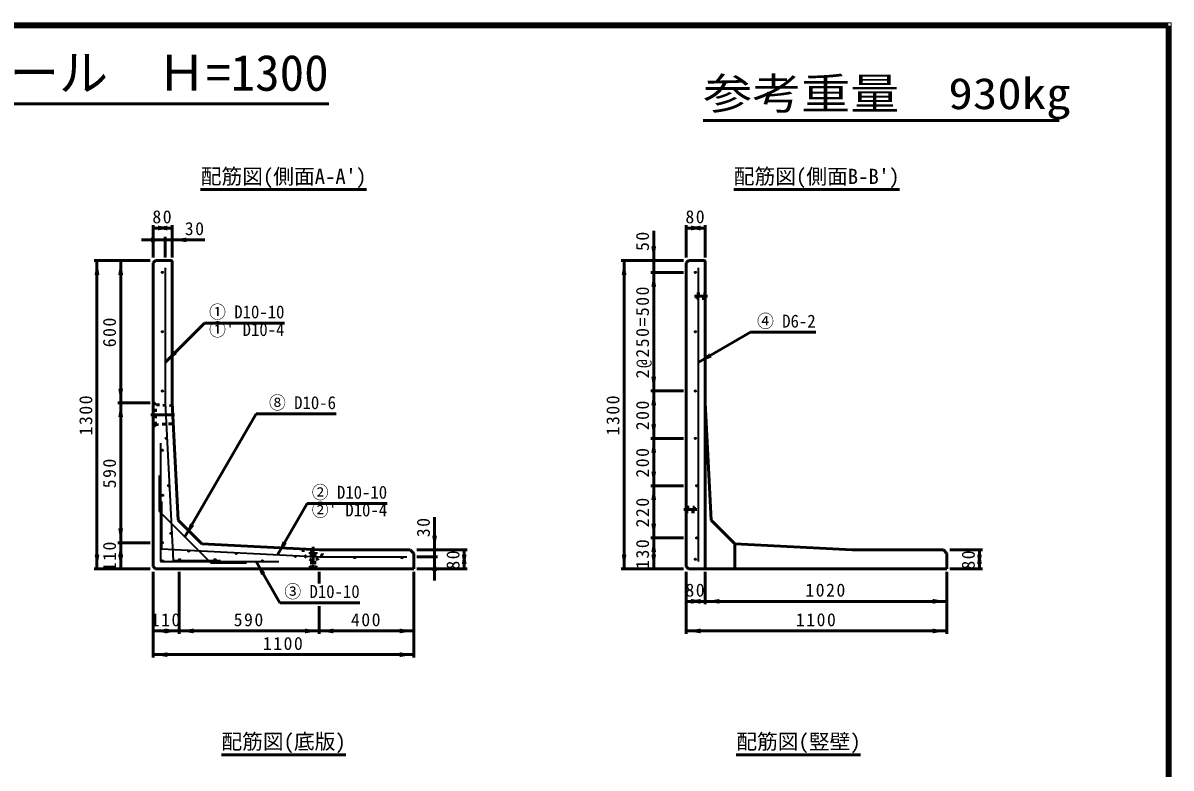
# Model space of a CAD drawing. Units: millimetres, scale not verified, with parts at other scales. Extents: x 100 to 4105, y 100 to 2870.
# Drawn here: x 2167 to 4105, y 1613 to 2870 of the extents above; entities that cross this region are included whole.
import ezdxf
from ezdxf.enums import TextEntityAlignment as Align

# ---------------------------------------------------------------- set-up
doc = ezdxf.new("R2010")
doc.units = ezdxf.units.MM
doc.header["$LTSCALE"] = 5
doc.linetypes.add('USER2', pattern=[13.4, 10, -1.2, 1, -1.2])
doc.linetypes.add('USER3', pattern=[2.2, 1, -1.2])
doc.layers.add('V-nasSTD', color=7, linetype='Continuous', lineweight=50)
doc.styles.add('ＭＳ ゴシック', font='')
doc.styles.get('ＭＳ ゴシック').set_extended_font_data('MS Gothic')

msp = doc.modelspace()

# ---------------------------------------------------------------- hatches: boundary and pattern name
at = {"layer": 'V-nasSTD'}
for points in [[(2410.555, 2523.926), (2410.555, 2519.926), (2386.555, 2523.926), (2410.555, 2527.926)], [(2394.555, 2523.926), (2394.555, 2527.926), (2418.555, 2523.926), (2394.555, 2519.926)], [(3310.555, 2523.926), (3310.555, 2519.926), (3286.555, 2523.926), (3310.555, 2527.926)], [(3294.555, 2523.926), (3294.555, 2527.926), (3318.555, 2523.926), (3294.555, 2519.926)], [(2382.555, 2503.926), (2382.555, 2507.926), (2406.555, 2503.926), (2382.555, 2499.926)], [(2442.555, 2503.926), (2442.555, 2499.926), (2418.555, 2503.926), (2442.555, 2507.926)], [(3231.555, 2492.926), (3235.555, 2492.926), (3231.555, 2468.926), (3227.555, 2492.926)], [(2291.555, 2444.926), (2287.555, 2444.926), (2291.555, 2468.926), (2295.555, 2444.926)], [(2331.555, 2444.926), (2327.555, 2444.926), (2331.555, 2468.926), (2335.555, 2444.926)], [(3181.555, 2444.926), (3177.555, 2444.926), (3181.555, 2468.926), (3185.555, 2444.926)], [(3231.555, 2424.926), (3227.555, 2424.926), (3231.555, 2448.926), (3235.555, 2424.926)], [(2423.525, 2313.896), (2426.354, 2311.068), (2406.555, 2296.926), (2420.697, 2316.725)], [(3327.339, 2308.926), (3329.339, 2305.462), (3306.555, 2296.926), (3325.339, 2312.39)], [(3231.555, 2272.926), (3235.555, 2272.926), (3231.555, 2248.926), (3227.555, 2272.926)], [(2331.555, 2252.926), (2335.555, 2252.926), (2331.555, 2228.926), (2327.555, 2252.926)], [(3231.555, 2224.926), (3227.555, 2224.926), (3231.555, 2248.926), (3235.555, 2224.926)], [(2331.555, 2204.926), (2327.555, 2204.926), (2331.555, 2228.926), (2335.555, 2204.926)], [(3231.555, 2192.926), (3235.555, 2192.926), (3231.555, 2168.926), (3227.555, 2192.926)], [(3231.555, 2144.926), (3227.555, 2144.926), (3231.555, 2168.926), (3235.555, 2144.926)], [(3231.555, 2112.926), (3235.555, 2112.926), (3231.555, 2088.926), (3227.555, 2112.926)], [(3231.555, 2064.926), (3227.555, 2064.926), (3231.555, 2088.926), (3235.555, 2064.926)], [(2331.555, 2016.926), (2335.555, 2016.926), (2331.555, 1992.926), (2327.555, 2016.926)], [(2452.134, 2023.29), (2455.598, 2021.29), (2440.134, 2002.505), (2448.67, 2025.29)], [(3231.555, 2024.926), (3235.555, 2024.926), (3231.555, 2000.926), (3227.555, 2024.926)], [(2861.555, 2004.926), (2865.555, 2004.926), (2861.555, 1980.926), (2857.555, 2004.926)], [(3231.555, 1976.926), (3227.555, 1976.926), (3231.555, 2000.926), (3235.555, 1976.926)], [(2331.555, 1968.926), (2327.555, 1968.926), (2331.555, 1992.926), (2335.555, 1968.926)], [(2608.555, 1993.27), (2612.019, 1991.27), (2596.555, 1972.485), (2605.091, 1995.27)], [(2911.555, 1956.926), (2907.555, 1956.926), (2911.555, 1980.926), (2915.555, 1956.926)], [(3781.555, 1956.926), (3777.555, 1956.926), (3781.555, 1980.926), (3785.555, 1956.926)], [(2291.555, 1972.926), (2295.555, 1972.926), (2291.555, 1948.926), (2287.555, 1972.926)], [(2331.555, 1972.926), (2335.555, 1972.926), (2331.555, 1948.926), (2327.555, 1972.926)], [(2572.183, 1940.141), (2568.719, 1938.141), (2560.183, 1960.926), (2575.647, 1942.141)], [(2861.555, 1944.926), (2857.555, 1944.926), (2861.555, 1968.926), (2865.555, 1944.926)], [(2911.555, 1972.926), (2915.555, 1972.926), (2911.555, 1948.926), (2907.555, 1972.926)], [(3181.555, 1972.926), (3185.555, 1972.926), (3181.555, 1948.926), (3177.555, 1972.926)], [(3231.555, 1972.926), (3235.555, 1972.926), (3231.555, 1948.926), (3227.555, 1972.926)], [(3781.555, 1972.926), (3785.555, 1972.926), (3781.555, 1948.926), (3777.555, 1972.926)], [(3310.555, 1893.926), (3310.555, 1889.926), (3286.555, 1893.926), (3310.555, 1897.926)], [(3294.555, 1893.926), (3294.555, 1897.926), (3318.555, 1893.926), (3294.555, 1889.926)], [(3342.555, 1893.926), (3342.555, 1889.926), (3318.555, 1893.926), (3342.555, 1897.926)], [(3702.555, 1893.926), (3702.555, 1897.926), (3726.555, 1893.926), (3702.555, 1889.926)], [(2410.555, 1843.926), (2410.555, 1839.926), (2386.555, 1843.926), (2410.555, 1847.926)], [(2406.555, 1843.926), (2406.555, 1847.926), (2430.555, 1843.926), (2406.555, 1839.926)], [(2454.555, 1843.926), (2454.555, 1839.926), (2430.555, 1843.926), (2454.555, 1847.926)], [(2642.555, 1843.926), (2642.555, 1847.926), (2666.555, 1843.926), (2642.555, 1839.926)], [(2690.555, 1843.926), (2690.555, 1839.926), (2666.555, 1843.926), (2690.555, 1847.926)], [(2802.555, 1843.926), (2802.555, 1847.926), (2826.555, 1843.926), (2802.555, 1839.926)], [(3310.555, 1843.926), (3310.555, 1839.926), (3286.555, 1843.926), (3310.555, 1847.926)], [(3702.555, 1843.926), (3702.555, 1847.926), (3726.555, 1843.926), (3702.555, 1839.926)], [(2410.555, 1803.926), (2410.555, 1799.926), (2386.555, 1803.926), (2410.555, 1807.926)], [(2802.555, 1803.926), (2802.555, 1807.926), (2826.555, 1803.926), (2802.555, 1799.926)]]:
    msp.add_hatch(color=256, dxfattribs=at).paths.add_polyline_path(points)

# ---------------------------------------------------------------- linework, layer by layer
at = {"layer": 'V-nasSTD', "lineweight": 100}
for p, q in [((4100, 2865), (105, 2865)), ((4100, 105), (4100, 2865))]:
    msp.add_line(p, q, dxfattribs=at)
at = {"layer": 'V-nasSTD'}
for p, q in [((1521.892, 2733.465), (2683.108, 2733.465)), ((3314.969, 2705.328), (3916.169, 2705.328)), ((2466.555, 2588.926), (2746.555, 2588.926)), ((3366.555, 2588.926), (3646.555, 2588.926)), ((2386.555, 2528.926), (2386.555, 2473.926)), ((2386.555, 2523.926), (2418.555, 2523.926)), ((2418.555, 2528.926), (2418.555, 2473.926)), ((3286.555, 2528.926), (3286.555, 2473.926)), ((3286.555, 2523.926), (3318.555, 2523.926)), ((3318.555, 2528.926), (3318.555, 2473.926)), ((2366.555, 2503.926), (2406.555, 2503.926)), ((2406.555, 2508.926), (2406.555, 2473.926)), ((2406.555, 2503.926), (2418.555, 2503.926)), ((2418.555, 2503.926), (2473.555, 2503.926)), ((3231.555, 2518.926), (3231.555, 2468.926)), ((2381.555, 2468.926), (2286.555, 2468.926)), ((2291.555, 2468.926), (2291.555, 1948.926)), ((2331.555, 2468.926), (2331.555, 2228.926)), ((2390.155, 2468.926), (2386.555, 2465.326)), ((2386.555, 2465.326), (2386.555, 1952.526)), ((2416.555, 2468.926), (2390.155, 2468.926)), ((2418.555, 2466.926), (2418.555, 2228.926)), ((3281.555, 2468.926), (3176.555, 2468.926)), ((3181.555, 2468.926), (3181.555, 1948.926)), ((3231.555, 2468.926), (3231.555, 2448.926)), ((3290.155, 2468.926), (3286.555, 2465.326)), ((3286.555, 2465.326), (3286.555, 1952.526)), ((3316.555, 2468.926), (3290.155, 2468.926)), ((3318.555, 2466.926), (3318.555, 1948.926)), ((3281.555, 2448.926), (3226.555, 2448.926)), ((3231.555, 2448.926), (3231.555, 2248.926)), ((2406.555, 2296.926), (2473.143, 2363.514)), ((2473.143, 2363.514), (2608.143, 2363.514)), ((3306.555, 2296.926), (3395.046, 2348.016)), ((3395.046, 2348.016), (3505.046, 2348.016)), ((3281.555, 2248.926), (3226.555, 2248.926)), ((3231.555, 2248.926), (3231.555, 2168.926)), ((2381.555, 2228.926), (2326.555, 2228.926)), ((2331.555, 2228.926), (2331.555, 1992.926)), ((2418.555, 2228.926), (2428.619, 2030.99)), ((2440.134, 2002.505), (2560.134, 2210.351)), ((2560.134, 2210.351), (2695.134, 2210.351)), ((3318.555, 2228.926), (3328.619, 2030.99)), ((3281.555, 2168.926), (3226.555, 2168.926)), ((3231.555, 2168.926), (3231.555, 2088.926)), ((3281.555, 2088.926), (3226.555, 2088.926)), ((3231.555, 2088.926), (3231.555, 2000.926)), ((2596.555, 1972.485), (2646.555, 2059.088)), ((2646.555, 2059.088), (2781.555, 2059.088)), ((2861.555, 1980.926), (2861.555, 2035.926)), ((2428.619, 2030.99), (2468.619, 1990.99)), ((3328.619, 2030.99), (3368.619, 1990.99)), ((3281.555, 2000.926), (3226.555, 2000.926)), ((3231.555, 2000.926), (3231.555, 1948.926)), ((2381.555, 1992.926), (2326.555, 1992.926)), ((2331.555, 1992.926), (2331.555, 1948.926)), ((2468.619, 1990.99), (2666.555, 1980.926)), ((2666.555, 1980.926), (2820.555, 1980.926)), ((2820.555, 1980.926), (2826.555, 1974.926)), ((2916.555, 1980.926), (2831.555, 1980.926)), ((2861.555, 1980.926), (2861.555, 1968.926)), ((2911.555, 1980.926), (2911.555, 1948.926)), ((3368.619, 1990.99), (3566.555, 1980.926)), ((3368.619, 1948.926), (3368.619, 1990.99)), ((3566.555, 1980.926), (3720.555, 1980.926)), ((3720.555, 1980.926), (3726.555, 1974.926)), ((3786.555, 1980.926), (3731.555, 1980.926)), ((3781.555, 1980.926), (3781.555, 1948.926)), ((2560.183, 1960.926), (2600.183, 1891.644)), ((2826.555, 1948.926), (2826.555, 1974.926)), ((2866.555, 1968.926), (2831.555, 1968.926)), ((2861.555, 1968.926), (2861.555, 1928.926)), ((3726.555, 1948.926), (3726.555, 1974.926)), ((2381.555, 1948.926), (2286.555, 1948.926)), ((2386.555, 1952.526), (2390.155, 1948.926)), ((2386.555, 1798.926), (2386.555, 1943.926)), ((2390.155, 1948.926), (2826.555, 1948.926)), ((2430.555, 1838.926), (2430.555, 1943.926)), ((2666.555, 1923.926), (2666.555, 1943.926)), ((2826.555, 1798.926), (2826.555, 1943.926)), ((2916.555, 1948.926), (2831.555, 1948.926)), ((3281.555, 1948.926), (3176.555, 1948.926)), ((3286.555, 1952.526), (3290.155, 1948.926)), ((3286.555, 1838.926), (3286.555, 1943.926)), ((3290.155, 1948.926), (3726.555, 1948.926)), ((3318.555, 1888.926), (3318.555, 1943.926)), ((3726.555, 1838.926), (3726.555, 1943.926)), ((3786.555, 1948.926), (3731.555, 1948.926)), ((2600.183, 1891.644), (2735.183, 1891.644)), ((2666.555, 1838.926), (2666.555, 1885.926)), ((3318.555, 1893.926), (3286.555, 1893.926)), ((3318.555, 1893.926), (3286.555, 1893.926)), ((3726.555, 1893.926), (3318.555, 1893.926)), ((2430.555, 1843.926), (2386.555, 1843.926)), ((2666.555, 1843.926), (2430.555, 1843.926)), ((2826.555, 1843.926), (2666.555, 1843.926)), ((3726.555, 1843.926), (3286.555, 1843.926)), ((2826.555, 1803.926), (2386.555, 1803.926)), ((2501.555, 1635.126), (2711.555, 1635.126)), ((3370.955, 1635.126), (3580.955, 1635.126))]:
    msp.add_line(p, q, dxfattribs=at)
at = {"layer": 'V-nasSTD', "lineweight": 35}
for p, q in [((2406.555, 2456.926), (2406.555, 2228.926)), ((3306.555, 2456.926), (3306.555, 1960.926)), ((2406.555, 2228.926), (2420.08, 1962.926)), ((2398.555, 2160.926), (2398.555, 1960.926)), ((2396.555, 2106.084), (2396.555, 2046.084)), ((2400.555, 2062.451), (2400.555, 1982.451)), ((2396.555, 2046.084), (2483.713, 1958.926)), ((2400.555, 1982.451), (2666.555, 1968.926)), ((2398.555, 1960.926), (2598.555, 1960.926)), ((2420.08, 1962.926), (2500.08, 1962.926)), ((2483.713, 1958.926), (2543.713, 1958.926)), ((2666.555, 1968.926), (2814.555, 1968.926))]:
    msp.add_line(p, q, dxfattribs=at)
at = {"layer": 'V-nasSTD', "linetype": 'USER2'}
for p, q in [((3300.555, 2408.926), (3322.555, 2408.926)), ((2422.555, 2208.926), (2382.555, 2208.926)), ((3304.555, 2048.926), (3282.555, 2048.926)), ((2656.555, 1985.926), (2656.555, 1955.926))]:
    msp.add_line(p, q, dxfattribs=at)
at = {"layer": 'V-nasSTD', "linetype": 'USER3'}
for p, q in [((3304.555, 2404.926), (3304.555, 2412.926)), ((3304.555, 2412.926), (3318.555, 2412.926)), ((3318.555, 2404.926), (3304.555, 2404.926)), ((2390.555, 2225.926), (2386.555, 2229.526)), ((2418.809, 2223.926), (2390.555, 2225.926)), ((2390.555, 2191.926), (2390.555, 2225.926)), ((2390.555, 2191.926), (2386.555, 2188.326)), ((2390.555, 2191.926), (2420.334, 2193.926)), ((3286.555, 2052.926), (3300.555, 2052.926)), ((3300.555, 2044.926), (3286.555, 2044.926)), ((3300.555, 2052.926), (3300.555, 2044.926)), ((2651.555, 1976.926), (2661.555, 1976.926)), ((2651.555, 1976.926), (2651.555, 1974.126)), ((2651.555, 1974.126), (2653.755, 1972.926)), ((2651.555, 1974.126), (2661.555, 1974.126)), ((2653.755, 1972.926), (2653.755, 1952.926)), ((2653.755, 1972.926), (2659.355, 1972.926)), ((2659.355, 1972.926), (2661.555, 1974.126)), ((2659.355, 1972.926), (2659.355, 1952.926)), ((2661.555, 1976.926), (2661.555, 1974.126)), ((2649.555, 1950.926), (2653.755, 1952.926)), ((2649.555, 1950.926), (2649.555, 1949.726)), ((2649.555, 1950.926), (2663.555, 1950.926)), ((2649.555, 1949.726), (2663.555, 1949.726)), ((2653.755, 1952.926), (2659.355, 1952.926)), ((2659.355, 1952.926), (2663.555, 1950.926)), ((2663.555, 1950.926), (2663.555, 1949.726))]:
    msp.add_line(p, q, dxfattribs=at)
at = {"layer": 'V-nasSTD', "lineweight": 13}
msp.add_lwpolyline([(100, 100), (100, 2870), (4105, 2870), (4105, 100)], close=True, dxfattribs=at)
at = {"layer": 'V-nasSTD', "lineweight": 35}
for centre in [(2401.955, 2448.926), (3301.955, 2448.926), (2401.955, 2348.926), (3301.955, 2348.926), (2401.955, 2248.926), (3301.955, 2248.926), (2408.406, 2168.926), (3301.955, 2168.926), (2401.955, 2148.926), (2412.473, 2088.926), (3304.155, 2088.926), (2402.555, 2072.926), (2416.541, 2008.926), (3304.155, 2000.926), (2401.755, 1992.926), (2446.555, 1978.912), (2402.555, 1962.126), (2430.86, 1964.126), (2490.86, 1964.126), (2526.555, 1974.844), (2570.555, 1962.126), (2626.555, 1969.76), (2726.555, 1967.726), (2806.555, 1967.726), (3301.955, 1964.926)]:
    msp.add_circle(centre, 1.2, dxfattribs=at)
at = {"layer": 'V-nasSTD'}
for centre in [(2416.555, 2466.926), (3316.555, 2466.926)]:
    msp.add_arc(centre, 2, 0, 90, dxfattribs=at)
at = {"layer": 'V-nasSTD', "linetype": 'USER3'}
msp.add_arc((2656.555, 1980.926), 17.2, 175.3973, 0, dxfattribs=at)

# ---------------------------------------------------------------- texts
at = {"layer": 'V-nasSTD', "style": 'ＭＳ ゴシック'}
for s, height, p in [('1ｓｔタッチウォール  Ｈ=1300', 60.81, (2102.5, 2816.409)), ("配筋図(側面A-A')", 25.66, (2606.555, 2623.926)), ("配筋図(側面B-B')", 25.66, (3506.555, 2623.926)), ('配筋図(底版)', 25.66, (2606.555, 1670.126)), ('配筋図(竪壁)', 25.66, (3475.955, 1670.126))]:
    msp.add_text(s, height=height, dxfattribs=at).set_placement(p, align=Align.TOP_CENTER)
at = {"layer": 'V-nasSTD', "style": 'ＭＳ ゴシック', "width": 1.15}
msp.add_text('参考重量\u3000930kg', height=52.79, dxfattribs=at).set_placement((3314.969, 2777.328), align=Align.TOP_LEFT)
at = {"layer": 'V-nasSTD', "style": 'ＭＳ ゴシック', "width": 0.95}
for s, p in [('① D10-10', (2544.428, 2393.322)), ("①' D10-4", (2544.428, 2363.514)), ('④ D6-2', (3455.49, 2377.824)), ('⑧ D10-6', (2638.499, 2240.159)), ('② D10-10', (2717.84, 2088.896)), ("②' D10-4", (2717.84, 2059.088)), ('③ D10-10', (2671.468, 1921.452))]:
    msp.add_text(s, height=21.85, dxfattribs=at).set_placement(p, align=Align.TOP_CENTER)
at = {"layer": 'V-nasSTD', "char_height": 21.99, "attachment_point": 2, "style": 'ＭＳ ゴシック'}
for s, insert in [('\\T1.17;80', (2402.554, 2553.926)), ('\\T1.17;80', (3302.554, 2553.926)), ('\\T1.17;30', (2457.305, 2533.926)), ('\\T1.17;80', (3302.554, 1923.926)), ('\\T1.17;1020', (3522.555, 1923.926)), ('\\T1.17;110', (2408.555, 1873.926)), ('\\T1.17;590', (2548.555, 1873.926)), ('\\T1.17;400', (2746.555, 1873.926)), ('\\T1.17;1100', (3506.555, 1873.926)), ('\\T1.17;1100', (2606.555, 1833.926))]:
    msp.add_mtext(s, dxfattribs=dict(at, insert=insert))
at = {"layer": 'V-nasSTD', "char_height": 21.99, "attachment_point": 2, "rotation": 90, "style": 'ＭＳ ゴシック'}
for s, insert in [('\\T1.17;50', (3201.555, 2502.676)), ('\\T1.17;2@250=500', (3201.555, 2348.926)), ('\\T1.17;600', (2301.555, 2348.926)), ('\\T1.17;1300', (2261.555, 2208.926)), ('\\T1.17;1300', (3151.555, 2208.926)), ('\\T1.17;200', (3201.555, 2208.926)), ('\\T1.17;590', (2301.555, 2110.926)), ('\\T1.17;200', (3201.555, 2128.926)), ('\\T1.17;220', (3201.555, 2044.926)), ('\\T1.17;30', (2831.555, 2019.676)), ('\\T1.17;130', (3201.555, 1974.926)), ('\\T1.17;110', (2301.555, 1970.926)), ('\\T1.17;80', (2881.555, 1964.925)), ('\\T1.17;80', (3751.555, 1964.925))]:
    msp.add_mtext(s, dxfattribs=dict(at, insert=insert))

doc.saveas('drawing.dxf')
